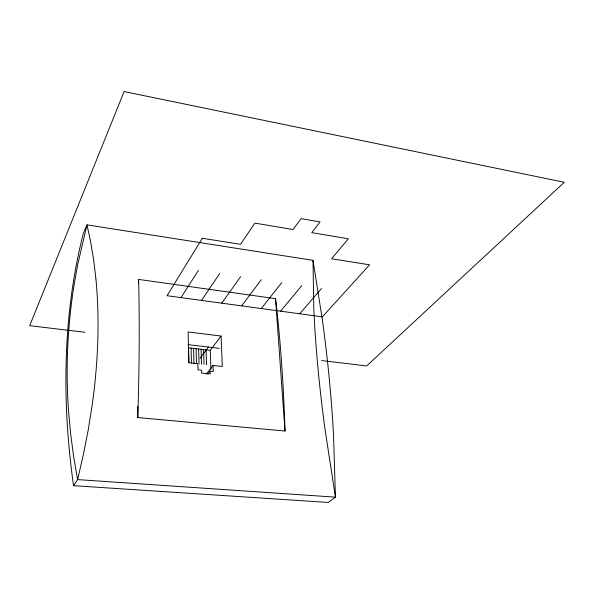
<?xml version="1.0" encoding="UTF-8"?>
<svg xmlns="http://www.w3.org/2000/svg" width="594" height="594" viewBox="0 0 594 594"><rect width="100%" height="100%" fill="white"/><g stroke="black" fill="none" stroke-linecap="round" stroke-linejoin="round"><path stroke-width="0.89" d="M312.986 260.35L313.818 308.984A413.907 85.246 78.2 0 0 324.881 428.341L335.432 497.148L328.244 502.45L73.537 485.677A733.241 484.273 57.6 0 1 83.331 233.435L87.006 224.859L312.986 260.35L322.186 318.518A2169.266 1285.609 40.4 0 1 333.576 436.152L335.432 497.148L77.614 479.596L73.537 485.677M138.58 283.115L138.602 279.41L275.542 298.656L276.158 303.764A560.335 130.561 -86.1 0 1 284.816 424.576L285.001 431.029L137.756 417.552L137.823 406.422M137.756 417.552L137.979 410.788A584.511 85.736 -84.4 0 0 138.744 284.704L138.602 279.41M181.007 297.616L198.381 270.441M201.522 300.408L219.691 273.567M221.733 303.163L240.681 276.648M200 358.36L208.464 347.045M241.654 305.873L261.345 279.685M210.922 369.364L210.283 350.356L221.094 336.056L188.112 331.957L188.773 362.696L197.854 363.721L198.017 369.787L201.626 370.181L201.708 373.017L210.165 373.945L210.076 371.116L213.246 371.473L213.031 365.444L222.304 366.491L221.094 336.056M206.207 374.161L213.031 365.444M207.803 374.012L210.076 371.116M261.286 308.546L281.704 282.677M280.635 311.182L301.752 285.617M299.71 313.781L321.502 288.521M210.283 350.356L188.58 347.787L188.907 362.696M84.935 332.284L29.7 325.683L124.101 91.55L564.3 182.291L366.647 365.956L321.54 360.565M188.046 344.609L219.349 348.351M95.894 278.764L93.659 260.046L90.689 242.077L87.006 224.859L77.688 264.649L74.087 284.897A869.475 692.649 1.9 0 0 68.622 411.976L70.671 434.184L73.656 456.719L77.614 479.596L83.39 454.588L88.172 430.197L91.981 406.467A557.603 318.659 -59.4 0 0 95.894 278.764M275.542 298.656L285.001 431.029M206.073 349.859L206.541 364.694M203.594 349.562L204.032 364.404M201.099 349.265L201.522 364.122M198.604 348.975L199.012 363.84M196.109 348.678L196.488 363.558M193.599 348.381L193.963 363.268M191.097 348.084L191.439 362.986M202.309 238.253L167.04 295.715L322.379 316.862L369.594 264.805L331.563 258.769L348.329 238.766L311.746 232.64L320.062 221.911L301.128 218.651L293.065 229.514L254.9 223.121L240.518 244.32L202.309 238.253"/></g></svg>
